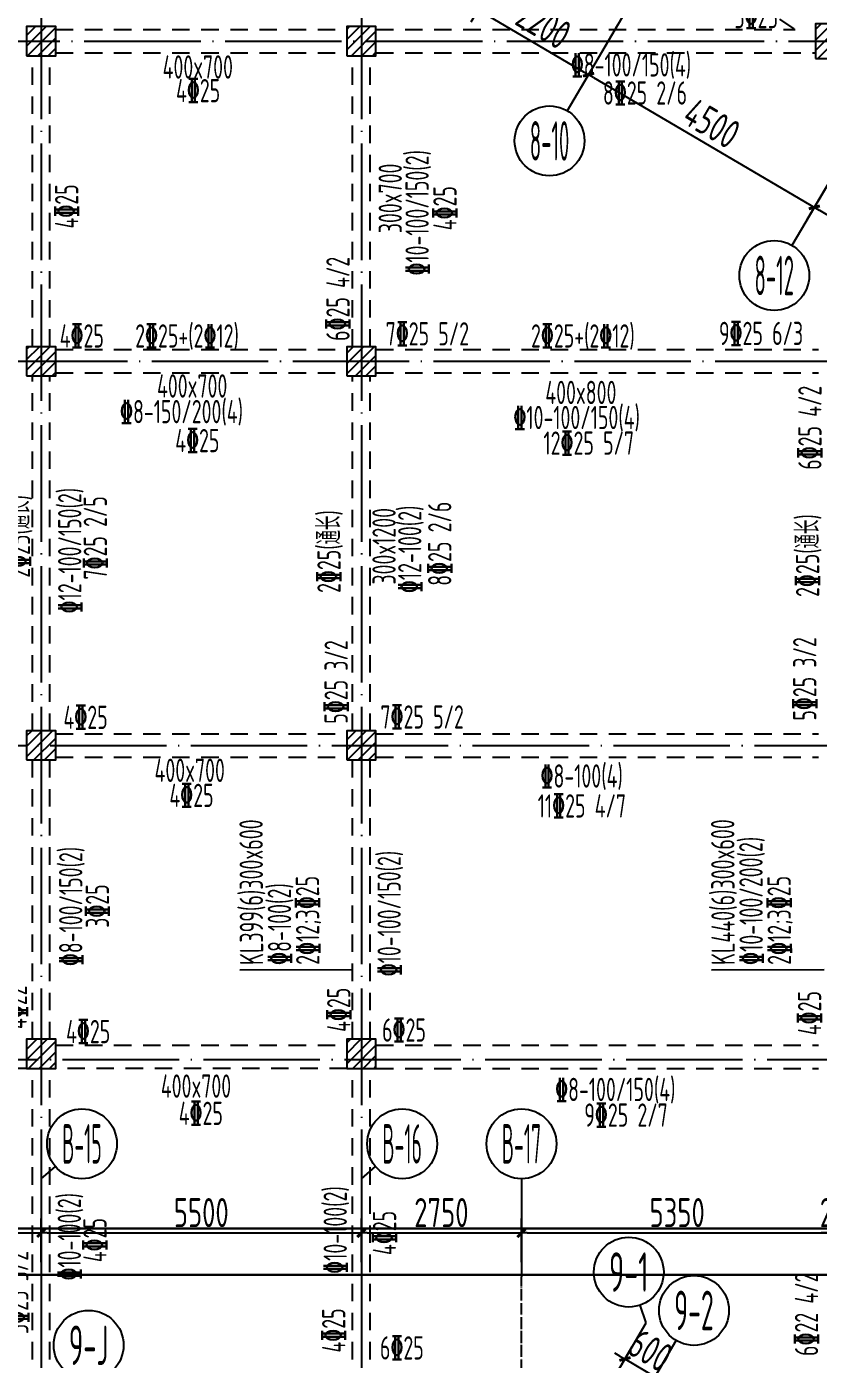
# Model space of a CAD drawing. Header units: millimetres. Extents: x 64473 to 386235, y 427387 to 703525.
# Drawn here: x 287096 to 300696, y 583845 to 606745 of the extents above; entities that cross this region are included whole.
import ezdxf
from ezdxf.enums import TextEntityAlignment as Align

# ---------------------------------------------------------------- set-up
doc = ezdxf.new("R2010")
doc.units = ezdxf.units.MM
doc.header["$LTSCALE"] = 100
doc.header["$PDMODE"] = 35
doc.header["$PDSIZE"] = 200
doc.linetypes.add('3', pattern=[5, 3, -2])
doc.linetypes.add('DOTE', pattern=[2.42, 2, -0.2, 0.02, -0.2])
for name, color, linetype in [('B-TEXT', 7, 'Continuous'), ('COLU', 7, 'Continuous'), ('h后浇带', 51, 'Continuous'), ('h斜线-柱', 7, 'Continuous'), ('L-AXIS', 3, 'Continuous'), ('L-dote', 253, 'DOTE'), ('垂直标注', 31, 'Continuous'), ('垂直钢筋', 27, 'Continuous'), ('梁虚线', 4, '3'), ('水平钢筋', 30, 'Continuous')]:
    doc.layers.add(name, color=color, linetype=linetype)
doc.styles.add('_TCH_AXIS', font='tssdeng.shx', dxfattribs={"width": 0.7, "bigfont": 'tssdchn.shx'})
doc.styles.add('COMPLEX', font='tssdeng.shx', dxfattribs={"width": 0.7, "bigfont": 'tssdchn.shx'})
doc.styles.get("Standard").update_dxf_attribs({"font": 'tssdeng.shx', "width": 0.7, "bigfont": 'tssdchn.shx'})
doc.styles.add('TSSD_Dimension', font='Tssdeng.shx', dxfattribs={"width": 0.7, "bigfont": 'tssdchn.shx'})
doc.dimstyles.new('TSSD_100_100$0', dxfattribs={"dimtxt": 300, "dimasz": 100, "dimexe": 250, "dimexo": 250, "dimgap": 100, "dimtad": 1, "dimdec": 0, "dimzin": 0, "dimdsep": 46, "dimtxsty": 'TSSD_Dimension', "dimblk": '_tsdbk', "dimblk1": '_tsdbk', "dimblk2": '_tsdbk', "dimsah": 1, "dimcen": 0, "dimclrt": 7, "dimadec": 0, "dimazin": 0, "dimtfac": 1, "dimtdec": 0, "dimtix": 1, "dimtmove": 2, "dimatfit": 3, "dimldrblk": '_tsdbk', "dimfxl": 1, "dimtolj": 1, "dimtzin": 0, "dimarcsym": 0})
pattern_1 = [(45, (-467527.32, -323147.44), (-89.802561, 89.802561), [])]

# ---------------------------------------------------------------- blocks, each defined once
blk = doc.blocks.new('_tsdbk')
blk.add_line((-1, 0), (0, 0))
at = {"const_width": 0.5}
blk.add_lwpolyline([(-0.7, -0.7), (0.7, 0.7)], dxfattribs=at)
blk = doc.blocks.new('*D539')
at = {"layer": 'Defpoints', "color": 0}
for p in [(301253, 604703), (304356, 602878), (303731, 601815)]:
    blk.add_point(p, dxfattribs=at)
at = {"layer": 'L-AXIS', "color": 0, "lineweight": -2}
for p, q in [((301126, 604488), (300501, 603424)), ((300714, 603589), (303645, 601865)), ((304230, 602663), (303604, 601599))]:
    blk.add_line(p, q, dxfattribs=at)
at = {"layer": 'L-AXIS', "color": 0, "lineweight": -2, "xscale": 100, "yscale": 100, "zscale": 100}
for p, rotation in [((300628, 603639), 149.5453717275947), ((303731, 601815), 329.5453717275947)]:
    blk.add_blockref('_tsdbk', p, dxfattribs=dict(at, rotation=rotation))
at = {"layer": 'L-AXIS', "color": 7, "insert": (302574, 603016), "char_height": 500, "attachment_point": 5, "rotation": 329.5454, "style": 'TSSD_Dimension'}
blk.add_mtext('\\A1;3600', dxfattribs=at)
blk = doc.blocks.new('*D543')
at = {"layer": 'Defpoints', "color": 0}
for p in [(295478, 608099), (297374, 606984), (296749, 605920)]:
    blk.add_point(p, dxfattribs=at)
at = {"layer": 'L-AXIS', "color": 0, "lineweight": -2}
for p, q in [((295351, 607883), (294725, 606820)), ((294938, 606985), (296662, 605971)), ((297247, 606768), (296622, 605705))]:
    blk.add_line(p, q, dxfattribs=at)
at = {"layer": 'L-AXIS', "color": 0, "lineweight": -2, "xscale": 100, "yscale": 100, "zscale": 100}
for p, rotation in [((294852, 607035), 149.5453717275947), ((296749, 605920), 329.5453717275947)]:
    blk.add_blockref('_tsdbk', p, dxfattribs=dict(at, rotation=rotation))
at = {"layer": 'L-AXIS', "color": 7, "insert": (295978, 606780), "char_height": 500, "attachment_point": 5, "rotation": 329.5454, "style": 'TSSD_Dimension'}
blk.add_mtext('\\A1;2200', dxfattribs=at)
blk = doc.blocks.new('*D544')
at = {"layer": 'Defpoints', "color": 0}
for p in [(297374, 606984), (301253, 604703), (300628, 603639)]:
    blk.add_point(p, dxfattribs=at)
at = {"layer": 'L-AXIS', "color": 0, "lineweight": -2}
for p, q in [((297247, 606768), (296622, 605705)), ((296835, 605870), (300542, 603690)), ((301126, 604488), (300501, 603424))]:
    blk.add_line(p, q, dxfattribs=at)
at = {"layer": 'L-AXIS', "color": 0, "lineweight": -2, "xscale": 100, "yscale": 100, "zscale": 100}
for p, rotation in [((296749, 605920), 149.5453717275947), ((300628, 603639), 329.5453717275947)]:
    blk.add_blockref('_tsdbk', p, dxfattribs=dict(at, rotation=rotation))
at = {"layer": 'L-AXIS', "color": 7, "insert": (298866, 605082), "char_height": 500, "attachment_point": 5, "rotation": 329.5454, "style": 'TSSD_Dimension'}
blk.add_mtext('\\A1;4500', dxfattribs=at)
blk = doc.blocks.new('_AXISO')
blk.add_circle((0, 0), 0.5)
at = {"layer": 'B-TEXT', "style": 'COMPLEX', "width": 1.450893}
blk.add_attdef('A', text='', height=0.56, dxfattribs=at).set_placement((0.249375, -0.28), (0.749375, -0.28), align=Align.FIT)
blk = doc.blocks.new('*D545')
at = {"layer": 'Defpoints', "color": 0}
for p in [(292846, 586016), (287346, 585265), (292846, 585265)]:
    blk.add_point(p, dxfattribs=at)
at = {"layer": 'L-AXIS', "color": 0, "lineweight": -2}
for p, q in [((287346, 585515), (287346, 586266)), ((292846, 585515), (292846, 586266)), ((287446, 586016), (292746, 586016))]:
    blk.add_line(p, q, dxfattribs=at)
at = {"layer": 'L-AXIS', "color": 0, "lineweight": -2, "xscale": 100, "yscale": 100, "zscale": 100, "rotation": 180}
blk.add_blockref('_tsdbk', (287346, 586016), dxfattribs=at)
at = {"layer": 'L-AXIS', "color": 0, "lineweight": -2, "xscale": 100, "yscale": 100, "zscale": 100}
blk.add_blockref('_tsdbk', (292846, 586016), dxfattribs=at)
at = {"layer": 'L-AXIS', "color": 7, "insert": (290096, 586366), "char_height": 500, "attachment_point": 5, "style": 'TSSD_Dimension'}
blk.add_mtext('\\A1;5500', dxfattribs=at)
blk = doc.blocks.new('*D547')
at = {"layer": 'Defpoints', "color": 0}
for p in [(287346, 586016), (281346, 585265), (287346, 585265)]:
    blk.add_point(p, dxfattribs=at)
at = {"layer": 'L-AXIS', "color": 0, "lineweight": -2}
for p, q in [((281346, 585515), (281346, 586266)), ((287346, 585515), (287346, 586266)), ((281446, 586016), (287246, 586016))]:
    blk.add_line(p, q, dxfattribs=at)
at = {"layer": 'L-AXIS', "color": 0, "lineweight": -2, "xscale": 100, "yscale": 100, "zscale": 100, "rotation": 180}
blk.add_blockref('_tsdbk', (281346, 586016), dxfattribs=at)
at = {"layer": 'L-AXIS', "color": 0, "lineweight": -2, "xscale": 100, "yscale": 100, "zscale": 100}
blk.add_blockref('_tsdbk', (287346, 586016), dxfattribs=at)
at = {"layer": 'L-AXIS', "color": 7, "insert": (284346, 586366), "char_height": 500, "attachment_point": 5, "style": 'TSSD_Dimension'}
blk.add_mtext('\\A1;6000', dxfattribs=at)
blk = doc.blocks.new('*D548')
at = {"layer": 'Defpoints', "color": 0}
for p in [(300946, 586016), (295596, 585265), (300946, 585265)]:
    blk.add_point(p, dxfattribs=at)
at = {"layer": 'L-AXIS', "color": 0, "lineweight": -2}
for p, q in [((295596, 585515), (295596, 586266)), ((300946, 585515), (300946, 586266)), ((295696, 586016), (300846, 586016))]:
    blk.add_line(p, q, dxfattribs=at)
at = {"layer": 'L-AXIS', "color": 0, "lineweight": -2, "xscale": 100, "yscale": 100, "zscale": 100, "rotation": 180}
blk.add_blockref('_tsdbk', (295596, 586016), dxfattribs=at)
at = {"layer": 'L-AXIS', "color": 0, "lineweight": -2, "xscale": 100, "yscale": 100, "zscale": 100}
blk.add_blockref('_tsdbk', (300946, 586016), dxfattribs=at)
at = {"layer": 'L-AXIS', "color": 7, "insert": (298271, 586366), "char_height": 500, "attachment_point": 5, "style": 'TSSD_Dimension'}
blk.add_mtext('\\A1;5350', dxfattribs=at)
blk = doc.blocks.new('*D549')
at = {"layer": 'Defpoints', "color": 0}
for p in [(295596, 586016), (292846, 585265), (295596, 585265)]:
    blk.add_point(p, dxfattribs=at)
at = {"layer": 'L-AXIS', "color": 0, "lineweight": -2}
for p, q in [((292846, 585515), (292846, 586266)), ((295596, 585515), (295596, 586266)), ((292946, 586016), (295496, 586016))]:
    blk.add_line(p, q, dxfattribs=at)
at = {"layer": 'L-AXIS', "color": 0, "lineweight": -2, "xscale": 100, "yscale": 100, "zscale": 100, "rotation": 180}
blk.add_blockref('_tsdbk', (292846, 586016), dxfattribs=at)
at = {"layer": 'L-AXIS', "color": 0, "lineweight": -2, "xscale": 100, "yscale": 100, "zscale": 100}
blk.add_blockref('_tsdbk', (295596, 586016), dxfattribs=at)
at = {"layer": 'L-AXIS', "color": 7, "insert": (294221, 586366), "char_height": 500, "attachment_point": 5, "style": 'TSSD_Dimension'}
blk.add_mtext('\\A1;2750', dxfattribs=at)
blk = doc.blocks.new('*D551')
at = {"layer": 'Defpoints', "color": 0}
for p in [(301196, 586016), (300946, 585265), (301196, 585265)]:
    blk.add_point(p, dxfattribs=at)
at = {"layer": 'L-AXIS', "color": 0, "lineweight": -2}
for p, q in [((300946, 585515), (300946, 586266)), ((301196, 585515), (301196, 586266)), ((300846, 586016), (300746, 586016)), ((300946, 586016), (301196, 586016)), ((301296, 586016), (301396, 586016))]:
    blk.add_line(p, q, dxfattribs=at)
at = {"layer": 'L-AXIS', "color": 0, "lineweight": -2, "xscale": 100, "yscale": 100, "zscale": 100}
blk.add_blockref('_tsdbk', (300946, 586016), dxfattribs=at)
at = {"layer": 'L-AXIS', "color": 0, "lineweight": -2, "xscale": 100, "yscale": 100, "zscale": 100, "rotation": 180}
blk.add_blockref('_tsdbk', (301196, 586016), dxfattribs=at)
at = {"layer": 'L-AXIS', "color": 7, "insert": (301071, 586366), "char_height": 500, "attachment_point": 5, "style": 'TSSD_Dimension'}
blk.add_mtext('\\A1;250', dxfattribs=at)
blk = doc.blocks.new('*D553')
at = {"layer": 'Defpoints', "color": 0}
for p in [(297891, 583547), (296748, 582787), (297266, 582483)]:
    blk.add_point(p, dxfattribs=at)
at = {"layer": 'L-AXIS', "color": 0, "lineweight": -2}
for p, q in [((296875, 583003), (297501, 584066)), ((297288, 583901), (297201, 583952)), ((297374, 583851), (297891, 583547)), ((297392, 582699), (298018, 583762)), ((297977, 583496), (298063, 583445))]:
    blk.add_line(p, q, dxfattribs=at)
at = {"layer": 'L-AXIS', "color": 0, "lineweight": -2, "xscale": 100, "yscale": 100, "zscale": 100}
for p, rotation in [((297374, 583851), 329.5453717276141), ((297891, 583547), 149.5453717276141)]:
    blk.add_blockref('_tsdbk', p, dxfattribs=dict(at, rotation=rotation))
at = {"layer": 'L-AXIS', "color": 7, "insert": (297810, 584000), "char_height": 500, "attachment_point": 5, "rotation": 329.5454, "style": 'TSSD_Dimension'}
blk.add_mtext('\\A1;600', dxfattribs=at)
blk = doc.blocks.new('后浇带现场')
at = {"color": 6, "lineweight": 30}
for points in [[(806265, 663346), (787754, 674230), (759207, 674230), (759207, 625070)], [(805860, 662656), (787536, 673430), (760007, 673430), (760007, 625070)]]:
    blk.add_lwpolyline(points, dxfattribs=at)
at = {"layer": 'h后浇带', "color": 1}
for p, q in [((662168, 674230), (787754, 674230)), ((662200, 673430), (787536, 673430))]:
    blk.add_line(p, q, dxfattribs=at)

msp = doc.modelspace()

# ---------------------------------------------------------------- hatches: boundary and pattern name
at = {"layer": 'h斜线-柱'}
h = msp.add_hatch(dxfattribs=at)
h.set_pattern_fill('ANSI31', color=256, scale=40, style=0)
h.set_pattern_definition(pattern_1)
h.paths.add_polyline_path([(287096.5, 606244.7), (287596.5, 606244.7), (287596.5, 606744.7), (287096.5, 606744.7)])
h = msp.add_hatch(dxfattribs=at)
h.set_pattern_fill('ANSI31', color=256, scale=40, style=0)
h.set_pattern_definition(pattern_1)
h.paths.add_polyline_path([(292596.5, 606244.7), (293096.5, 606244.7), (293096.5, 606744.7), (292596.5, 606744.7)])
h = msp.add_hatch(dxfattribs=at)
h.set_pattern_fill('ANSI31', color=256, scale=40, angle=-2e-12, style=0)
h.paths.add_polyline_path([(300646.5, 606194.7), (301246.5, 606194.7), (301246.5, 606794.7), (300646.5, 606794.7)])
h = msp.add_hatch(dxfattribs=at)
h.set_pattern_fill('ANSI31', color=256, scale=40, style=0)
h.set_pattern_definition(pattern_1)
h.paths.add_polyline_path([(287096.5, 600744.7), (287596.5, 600744.7), (287596.5, 601244.7), (287096.5, 601244.7)])
h = msp.add_hatch(dxfattribs=at)
h.set_pattern_fill('ANSI31', color=256, scale=40, style=0)
h.set_pattern_definition(pattern_1)
h.paths.add_polyline_path([(292596.5, 600744.7), (293096.5, 600744.7), (293096.5, 601244.7), (292596.5, 601244.7)])
h = msp.add_hatch(dxfattribs=at)
h.set_pattern_fill('ANSI31', color=256, scale=40, style=0)
h.set_pattern_definition(pattern_1)
h.paths.add_polyline_path([(287096.5, 594144.7), (287596.5, 594144.7), (287596.5, 594644.7), (287096.5, 594644.7)])
h = msp.add_hatch(dxfattribs=at)
h.set_pattern_fill('ANSI31', color=256, scale=40, style=0)
h.set_pattern_definition(pattern_1)
h.paths.add_polyline_path([(292596.5, 594144.7), (293096.5, 594144.7), (293096.5, 594644.7), (292596.5, 594644.7)])
h = msp.add_hatch(dxfattribs=at)
h.set_pattern_fill('ANSI31', color=256, scale=40, style=0)
h.set_pattern_definition(pattern_1)
h.paths.add_polyline_path([(287096.5, 588844.7), (287596.5, 588844.7), (287596.5, 589344.7), (287096.5, 589344.7)])
h = msp.add_hatch(dxfattribs=at)
h.set_pattern_fill('ANSI31', color=256, scale=40, style=0)
h.set_pattern_definition(pattern_1)
h.paths.add_polyline_path([(292596.5, 588844.7), (293096.5, 588844.7), (293096.5, 589344.7), (292596.5, 589344.7)])

# ---------------------------------------------------------------- linework, layer by layer
at = {"layer": 'COLU'}
for points in [[(287096.5, 606244.7), (287596.5, 606244.7), (287596.5, 606744.7), (287096.5, 606744.7)], [(292596.5, 606244.7), (293096.5, 606244.7), (293096.5, 606744.7), (292596.5, 606744.7)], [(300646.5, 606194.7), (301246.5, 606194.7), (301246.5, 606794.7), (300646.5, 606794.7)], [(287096.5, 600744.7), (287596.5, 600744.7), (287596.5, 601244.7), (287096.5, 601244.7)], [(292596.5, 600744.7), (293096.5, 600744.7), (293096.5, 601244.7), (292596.5, 601244.7)], [(287096.5, 594144.7), (287596.5, 594144.7), (287596.5, 594644.7), (287096.5, 594644.7)], [(292596.5, 594144.7), (293096.5, 594144.7), (293096.5, 594644.7), (292596.5, 594644.7)], [(287096.5, 588844.7), (287596.5, 588844.7), (287596.5, 589344.7), (287096.5, 589344.7)], [(292596.5, 588844.7), (293096.5, 588844.7), (293096.5, 589344.7), (292596.5, 589344.7)]]:
    msp.add_lwpolyline(points, close=True, dxfattribs=at)
at = {"layer": 'L-AXIS'}
for p, q in [((297374, 606983.9), (296383.3, 605299.1)), ((301234.1, 604670.7), (300243.5, 602985.9)), ((287346.5, 586948.1), (287590.9, 587157.6)), ((292846.5, 586948.1), (293090.9, 587157.6)), ((287346.5, 586948.1), (287346.5, 585264.6)), ((292846.5, 586948.1), (292846.5, 585264.6)), ((295596.5, 586948.1), (295596.5, 585264.6)), ((295596.5, 586948.1), (295596.5, 585264.6)), ((297739.1, 584472.1), (297634.6, 584776.6)), ((296748.5, 582787.3), (297739.1, 584472.1)), ((297265.7, 582483.1), (298256.3, 584167.9))]:
    msp.add_line(p, q, dxfattribs=at)
at = {"layer": 'L-dote', "ltscale": 10}
for p, q in [((287346.5, 611994.7), (287346.5, 572194.7)), ((292846.5, 611994.7), (292846.5, 583594.7)), ((234846.5, 606494.7), (301196.5, 606494.7)), ((240846.5, 600994.7), (301196.5, 600994.7)), ((193117.8, 594394.7), (306846.5, 594394.7)), ((193334.6, 588994.7), (307651.9, 588994.7))]:
    msp.add_line(p, q, dxfattribs=at)
at = {"layer": 'L-dote'}
msp.add_line((295596.5, 577594.7), (295596.5, 585264.6), dxfattribs=at)
at = {"layer": '垂直标注'}
for p, q in [((290759.1, 590538.8), (292694.4, 590545.4)), ((298861.1, 590538.8), (300796.5, 590545.4))]:
    msp.add_line(p, q, dxfattribs=at)
at = {"layer": '梁虚线'}
for p, q in [((292996.5, 611651.1), (300295.9, 606694.7)), ((287596.5, 606694.7), (292596.5, 606694.7)), ((293096.5, 606694.7), (300295.9, 606694.7)), ((287196.5, 601244.7), (287196.5, 606244.7)), ((287496.5, 601244.7), (287496.5, 606244.7)), ((287596.5, 606294.7), (292596.5, 606294.7)), ((292696.5, 601244.7), (292696.5, 606244.7)), ((292996.5, 601244.7), (292996.5, 606244.7)), ((293096.5, 606294.7), (300646.5, 606294.7)), ((287596.5, 601194.7), (292596.5, 601194.7)), ((293096.5, 601194.7), (300696.5, 601194.7)), ((287196.5, 594644.7), (287196.5, 600744.7)), ((287496.5, 594644.7), (287496.5, 600744.7)), ((287596.5, 600794.7), (292596.5, 600794.7)), ((292696.5, 594644.7), (292696.5, 600744.7)), ((292996.5, 594644.7), (292996.5, 600744.7)), ((293096.5, 600794.7), (300696.5, 600794.7)), ((287596.5, 594594.7), (292596.5, 594594.7)), ((293096.5, 594594.7), (300696.5, 594594.7)), ((287196.5, 589344.7), (287196.5, 594144.7)), ((287496.5, 589344.7), (287496.5, 594144.7)), ((287596.5, 594194.7), (292596.5, 594194.7)), ((292696.5, 589344.7), (292696.5, 594144.7)), ((292996.5, 589344.7), (292996.5, 594144.7)), ((293096.5, 594194.7), (300696.5, 594194.7)), ((287596.5, 589244.7), (292596.5, 589244.7)), ((293096.5, 589244.7), (300696.5, 589244.7)), ((287096.5, 588844.7), (281596.5, 588844.7)), ((287196.5, 583844.7), (287196.5, 588844.7)), ((287496.5, 583844.7), (287496.5, 588844.7)), ((292596.5, 588844.7), (287596.5, 588844.7)), ((292696.5, 583844.7), (292696.5, 588844.7)), ((292996.5, 583844.7), (292996.5, 588844.7)), ((293096.5, 588844.7), (300696.5, 588844.7))]:
    msp.add_line(p, q, dxfattribs=at)

# ---------------------------------------------------------------- block references
at = {"color": 3, "lineweight": 30}
msp.add_blockref('后浇带现场', (-480910.3, -88135.4), dxfattribs=at)
at = {"layer": 'L-AXIS'}
ref = msp.add_blockref('_AXISO', (296079.2, 604781.9), dxfattribs=dict(at, xscale=1200.000000000114, yscale=1200, zscale=1200, rotation=359.9996457873818))
ref.add_attrib('A', '8-10', dxfattribs={"color": 7, "height": 678.82, "rotation": 359.99965, "style": '_TCH_AXIS', "width": 0.28}).set_placement((295739.8, 604442.5), (296418.6, 604442.5), align=Align.FIT)
ref = msp.add_blockref('_AXISO', (299939.4, 602468.7), dxfattribs=dict(at, xscale=1200.000000000114, yscale=1200, zscale=1200, rotation=359.9996457873818))
ref.add_attrib('A', '8-12', dxfattribs={"color": 7, "height": 678.82, "rotation": 359.99965, "style": '_TCH_AXIS', "width": 0.28}).set_placement((299600, 602129.3), (300278.8, 602129.3), align=Align.FIT)
ref = msp.add_blockref('_AXISO', (288046.5, 587548.1), dxfattribs=dict(at, xscale=1199.999999999997, yscale=1200, zscale=1200, rotation=359.9996457873818))
ref.add_attrib('A', 'B-15', dxfattribs={"color": 7, "height": 678.82, "rotation": 359.99965, "style": '_TCH_AXIS', "width": 0.272727}).set_placement((287707.1, 587208.7), (288385.9, 587208.7), align=Align.FIT)
ref = msp.add_blockref('_AXISO', (293546.5, 587548.1), dxfattribs=dict(at, xscale=1199.999999999997, yscale=1200, zscale=1200, rotation=359.9996457873818))
ref.add_attrib('A', 'B-16', dxfattribs={"color": 7, "height": 678.82, "rotation": 359.99965, "style": '_TCH_AXIS', "width": 0.272727}).set_placement((293207.1, 587208.7), (293885.9, 587208.7), align=Align.FIT)
ref = msp.add_blockref('_AXISO', (295596.5, 587548.1), dxfattribs=dict(at, xscale=1199.999999999997, yscale=1200, zscale=1200, rotation=359.9996457873818))
ref.add_attrib('A', 'B-17', dxfattribs={"color": 7, "height": 678.82, "rotation": 359.99965, "style": '_TCH_AXIS', "width": 0.272727}).set_placement((295257.1, 587208.7), (295935.9, 587208.7), align=Align.FIT)
ref = msp.add_blockref('_AXISO', (297439.8, 585344.1), dxfattribs=dict(at, xscale=1199.999999999997, yscale=1200, zscale=1200, rotation=359.999645787379))
ref.add_attrib('A', '9-1', dxfattribs={"color": 7, "height": 678.82, "rotation": 359.99965, "style": '_TCH_AXIS', "width": 0.381818}).set_placement((297100.4, 585004.7), (297779.2, 585004.7), align=Align.FIT)
ref = msp.add_blockref('_AXISO', (298560.4, 584685.2), dxfattribs=dict(at, xscale=1199.999999999997, yscale=1200, zscale=1200, rotation=359.999645787379))
ref.add_attrib('A', '9-2', dxfattribs={"color": 7, "height": 678.82, "rotation": 359.99965, "style": '_TCH_AXIS', "width": 0.35}).set_placement((298221, 584345.8), (298899.8, 584345.8), align=Align.FIT)
ref = msp.add_blockref('_AXISO', (288161.1, 584086.9), dxfattribs=dict(at, xscale=1199.999999999997, yscale=1200, zscale=1200, rotation=359.999645787379))
ref.add_attrib('A', '9-J', dxfattribs={"color": 7, "height": 678.82, "rotation": 359.99965, "style": '_TCH_AXIS', "width": 0.368421}).set_placement((287821.7, 583747.5), (288500.5, 583747.5), align=Align.FIT)

# ---------------------------------------------------------------- texts
at = {"layer": '垂直标注', "width": 0.65}
for s, height, p in [('KL399(6)300x600', 402, (291160.8, 590620.5)), ('KL440(6)300x600', 402, (299262.8, 590620.5)), ('%%13210-100/200(2)', 402, (299745.2, 590622.2)), ('%%1328-100(2)', 402, (291643.2, 590622.2)), ('2%%13212;3%%13325', 401, (292125.6, 590623.8)), ('2%%13212;3%%13325', 401, (300227.6, 590623.8))]:
    msp.add_text(s, height=height, rotation=90.19464, dxfattribs=at).set_placement(p)
at = {"layer": '垂直钢筋', "color": 0, "width": 0.65}
for s, p in [('%%13210-100/150(2)', (294004.2, 602466.8)), ('300x700', (293542.2, 603195.2)), ('4%%13325', (287983.6, 603276.1)), ('4%%13325', (294481.7, 603245.6)), ('6%%13325 4/2', (292644.1, 601345.2)), ('6%%13325 4/2', (300751.2, 599130.1)), ('2%%13325(通长)', (287155.5, 597275.2)), ('%%13212-100/150(2)', (288036.2, 596662.7)), ('7%%13325 2/5', (288476.2, 597244)), ('2%%13325(通长)', (292489.6, 597014.3)), ('2%%13325(通长)', (300711.5, 596945.4)), ('5%%13325 3/2', (292612.8, 594767)), ('5%%13325 3/2', (300662.1, 594819.7)), ('%%1328-100/150(2)', (288053.6, 590600.9)), ('3%%13325', (288510.9, 591260)), ('4%%13325', (300745.5, 589414.1)), ('4%%13325', (288469, 585513.7)), ('6%%13322 4/2', (300692.9, 583903)), ('4%%13325', (292570.5, 583961.2))]:
    msp.add_text(s, height=400, rotation=90, dxfattribs=at).set_placement(p)
at = {"layer": '垂直钢筋', "color": 1, "width": 0.65}
for s, p in [('300x1200', (293435.8, 597157.5)), ('%%13212-100(2)', (293877.8, 597011.3)), ('8%%13325 2/6', (294392.5, 597137.1)), ('%%13210-100/150(2)', (293523.6, 590426.1)), ('4%%13322', (287102.6, 589520.9)), ('4%%13325', (292657.5, 589471)), ('%%13210-100(2)', (292597.3, 585315.1)), ('%%13210-100(2)', (288028.9, 585198.6)), ('4%%13325', (293444.2, 585636.2)), ('5%%13325 3/2', (287126.8, 584274.7))]:
    msp.add_text(s, height=400, rotation=90, dxfattribs=at).set_placement(p)
at = {"layer": '水平钢筋', "color": 0, "width": 0.65}
for s, p in [('5%%13325', (299250.3, 606718.2)), ('400x700', (289431.9, 605851.3)), ('%%1328-100/150(4)', (296443.9, 605887.7)), ('4%%13325', (289661.9, 605446)), ('8%%13325 2/6', (296995.9, 605404.9)), ('4%%13325', (287664.1, 601230.7)), ('2%%13325+(2%%13212)', (288960.9, 601230.7)), ('7%%13325 5/2', (293263.5, 601266.9)), ('2%%13325+(2%%13212)', (295760.9, 601230.7)), ('400x700', (289335.7, 600370.1)), ('400x800', (296006, 600259.3)), ('%%1328-150/200(4)', (288700.6, 599930.1)), ('%%13210-100/150(4)', (295457.7, 599829)), ('4%%13325', (289648.6, 599432.7)), ('4%%13325', (287729.1, 594677.4)), ('400x700', (289293.2, 593766.6)), ('%%1328-100(4)', (295923.7, 593668.7)), ('4%%13325', (289548.5, 593336.1)), ('11%%13325 4/7', (295875.6, 593154.5)), ('4%%13325', (287773.5, 589277.4)), ('400x700', (289401.5, 588340.1)), ('%%1328-100/150(4)', (296174.9, 588282.4)), ('4%%13325', (289708.8, 587872.6))]:
    msp.add_text(s, height=400, dxfattribs=at).set_placement(p)
at = {"layer": '水平钢筋', "color": 1, "width": 0.65}
for s, p in [('9%%13325 6/3', (298989.6, 601274)), ('12%%13325 5/7', (295974.4, 599389)), ('7%%13325 5/2', (293174.3, 594683)), ('6%%13325', (293202.9, 589303.8)), ('9%%13325 2/7', (296675.5, 587842.4)), ('6%%13325', (293166.1, 583841.7))]:
    msp.add_text(s, height=400, dxfattribs=at).set_placement(p)

# ---------------------------------------------------------------- dimensions: what is measured, and where the dimension line sits
at = {"layer": 'L-AXIS'}
for base, p1, p2, picture, middle in [((296748.6, 605920.3), (295477.5, 608099), (297374, 606983.9), '*D543', (295977.8, 606779.6)), ((300627.8, 603639.5), (297374, 606983.9), (301253.1, 604703), '*D544', (298865.6, 605081.6)), ((297891, 583546.7), (296748.5, 582787.3), (297265.7, 582483.1), '*D553', (297809.8, 584000.5))]:
    dim = msp.add_linear_dim(base=base, p1=p1, p2=p2, angle=329.54537, dimstyle='TSSD_100_100$0', override={"dimtxt": 500}, dxfattribs=at)
    dim.commit()
    dim.dimension.update_dxf_attribs({"geometry": picture, "text_midpoint": middle})
dim = msp.add_linear_dim(base=(303731.1, 601814.8), p1=(301253.1, 604703), p2=(304356.4, 602878.4), angle=329.54537, dimstyle='TSSD_100_100$0', override={"dimtxt": 500}, dxfattribs=at)
dim.commit()
dim.dimension.update_dxf_attribs({"geometry": '*D539', "text_midpoint": (302574.1, 603015.7), "dimtype": 160})
for base, p1, p2, picture, middle in [((287346.5, 586016.3), (281346.5, 585264.6), (287346.5, 585264.6), '*D547', (284346.5, 586366.3)), ((292846.5, 586016.3), (287346.5, 585264.6), (292846.5, 585264.6), '*D545', (290096.5, 586366.3)), ((295596.5, 586016.3), (292846.5, 585264.6), (295596.5, 585264.6), '*D549', (294221.5, 586366.3)), ((300946.5, 586016.3), (295596.5, 585264.6), (300946.5, 585264.6), '*D548', (298271.5, 586366.3)), ((301196.5, 586016.3), (300946.5, 585264.6), (301196.5, 585264.6), '*D551', (301071.5, 586366.3))]:
    dim = msp.add_linear_dim(base=base, p1=p1, p2=p2, dimstyle='TSSD_100_100$0', override={"dimtxt": 500}, dxfattribs=at)
    dim.commit()
    dim.dimension.update_dxf_attribs({"geometry": picture, "text_midpoint": middle})

doc.saveas('drawing.dxf')
